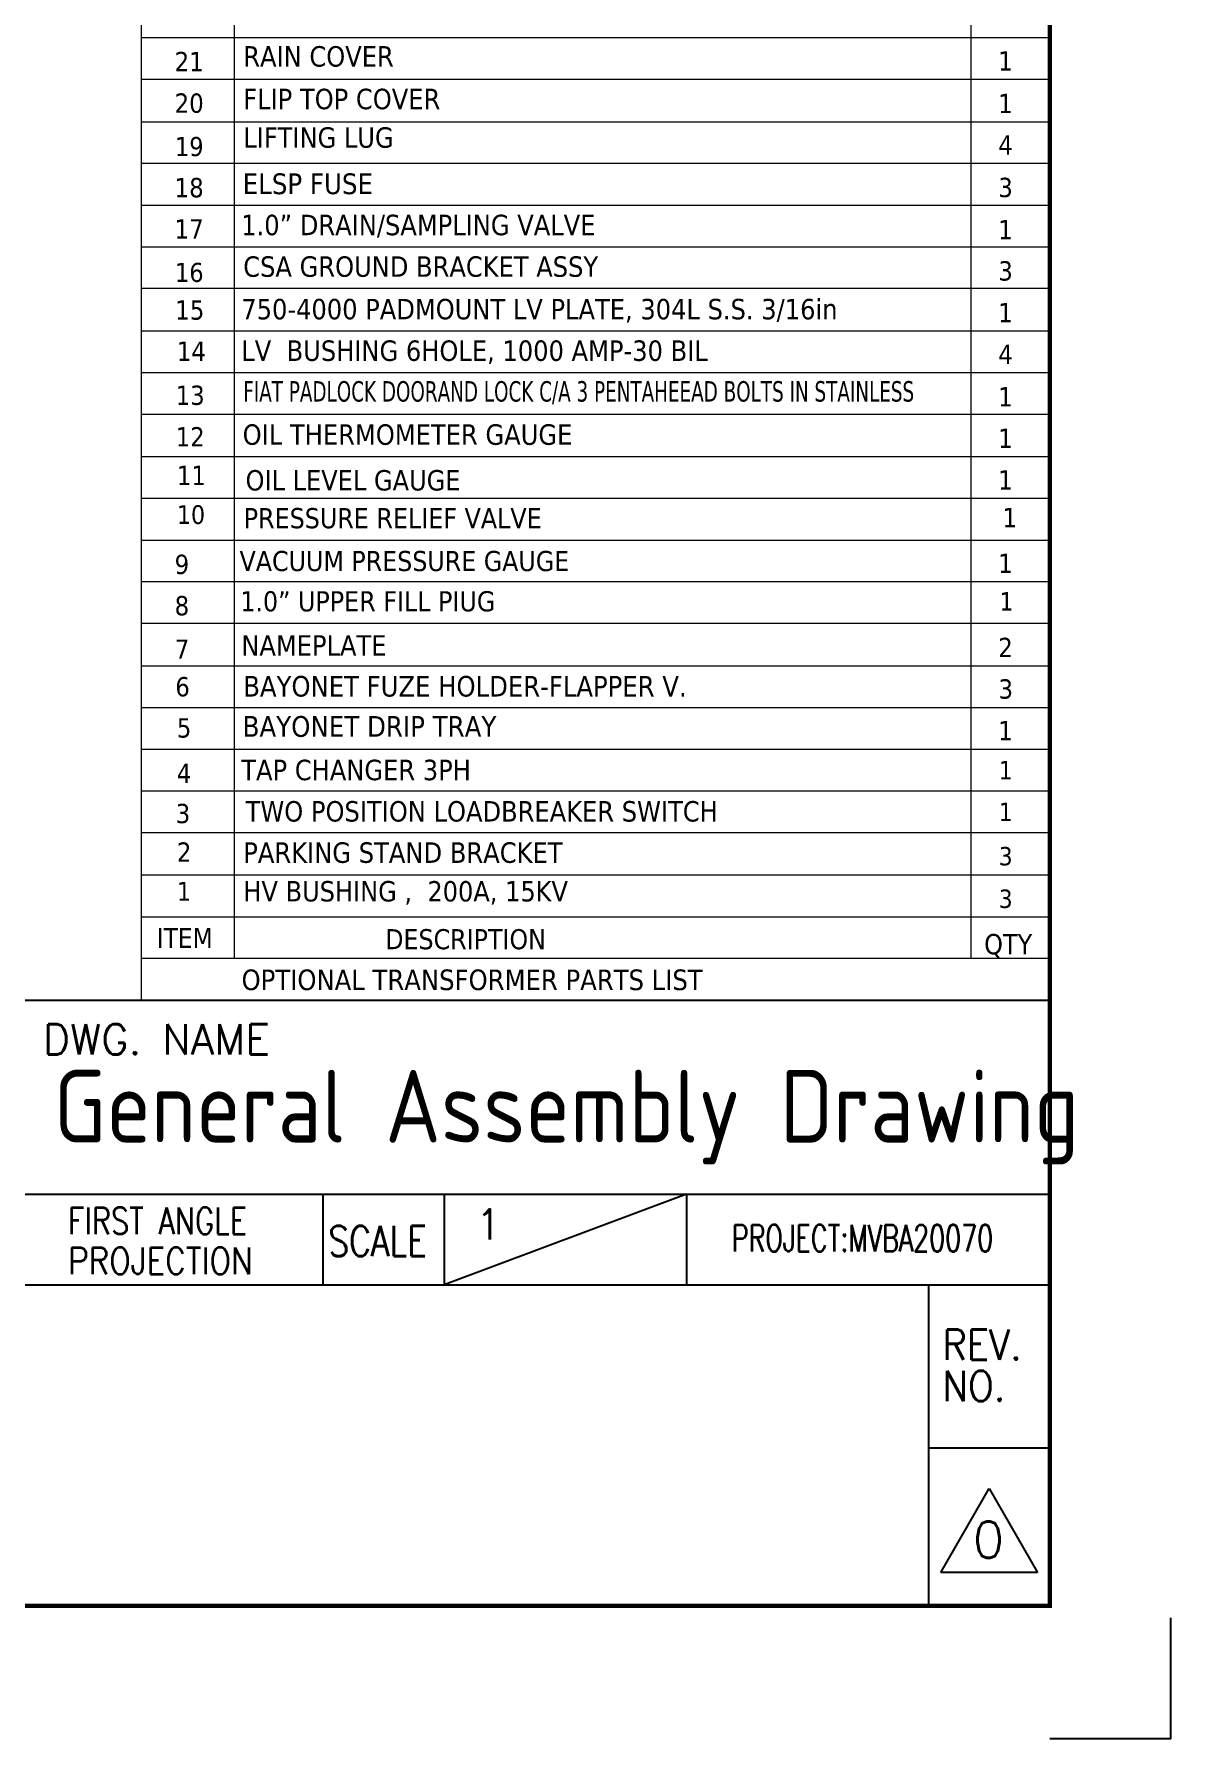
# Model space of a CAD drawing. Header units: millimetres. Extents: x 208456 to 224154, y -159503 to -153953.
# Drawn here: x 222400 to 224154, y -159503 to -156872 of the extents above; entities that cross this region are included whole.
import ezdxf

# ---------------------------------------------------------------- set-up
doc = ezdxf.new("R2010")
doc.units = ezdxf.units.MM
doc.header["$LTSCALE"] = 13
doc.layers.add('1', color=4, linetype='Continuous')
doc.layers.add('2', color=3, linetype='Continuous')
doc.layers.add('paper', color=254, linetype='Continuous', plot=False)
doc.layers.add('铁心', color=3, linetype='Continuous', lineweight=0)
doc.styles.add('ROMANS', font='romans.shx', dxfattribs={"bigfont": 'whgtxt.shx'})
doc.styles.get("Standard").update_dxf_attribs({"font": 'gbenor.shx', "bigfont": 'gbcbig.shx'})
doc.styles.add('Tahoma$001', font='tahoma.ttf', dxfattribs={"height": 2.159784})
doc.styles.add('Tahoma_txtstyle_28.05_0_0', font='tahoma.ttf')
doc.styles.add('Tahoma_txtstyle_28.49_0_0', font='tahoma.ttf')
doc.styles.add('Tahoma_txtstyle_28.73_0_0', font='tahoma.ttf')
doc.styles.add('Tahoma_txtstyle_28.76_0_0', font='tahoma.ttf')
doc.styles.add('Tahoma_txtstyle_28.82_0_0', font='tahoma.ttf')
doc.styles.add('Tahoma_txtstyle_28.87_0_0', font='tahoma.ttf')
doc.styles.add('Tahoma_txtstyle_28.88_0_0', font='tahoma.ttf')
doc.styles.add('Tahoma_txtstyle_30.00_0_0', font='tahoma.ttf')
doc.styles.add('Tahoma_txtstyle_30.40_0_0', font='tahoma.ttf')
doc.styles.add('Tahoma_txtstyle_30.54_0_0', font='tahoma.ttf')

msp = doc.modelspace()

# ---------------------------------------------------------------- linework, layer by layer
at = {"layer": '1', "const_width": 6.541}
msp.add_lwpolyline([(216791.085, -159297.596), (223967.085, -159297.596), (223967.085, -154139.846), (216791.085, -154139.846), (216791.085, -159297.596)], dxfattribs=at)
at = {"layer": '2'}
for p, q in [((221163.96, -158363.221), (223967.085, -158363.221)), ((216791.085, -158662.221), (223967.085, -158662.221)), ((222845.835, -158662.221), (222845.835, -158802.377)), ((223406.46, -158662.221), (223032.71, -158802.377)), ((223032.71, -158662.221), (223032.71, -158802.377)), ((223406.46, -158662.221), (223406.46, -158802.377)), ((222378.648, -158802.377), (223967.085, -158802.377)), ((223780.21, -158802.377), (223780.21, -159297.596)), ((223780.21, -159054.055), (223967.085, -159054.055)), ((223798.898, -159246.182), (223873.648, -159116.711)), ((223873.648, -159116.711), (223948.398, -159246.182)), ((223948.398, -159246.182), (223798.898, -159246.182))]:
    msp.add_line(p, q, dxfattribs=at)
at = {"layer": 'paper'}
for q in [(224153.96, -159316.284), (223967.085, -159503.159)]:
    msp.add_line((224153.96, -159503.159), q, dxfattribs=at)
at = {"layer": '铁心'}
for points in [[(222565.523, -156553.232), (222565.523, -158363.221)], [(222709.007, -156553.232), (222709.007, -158298.827)], [(223845.244, -156553.232), (223845.244, -158298.827)], [(223967.085, -156877.876), (222565.523, -156877.876), (222565.523, -156877.876)], [(223967.085, -156942.003), (222565.523, -156942.003), (222565.523, -156942.003)], [(223967.085, -157007.734), (222565.523, -157007.734), (222565.523, -157007.734)], [(223967.085, -157071.861), (222565.523, -157071.861), (222565.523, -157071.861)], [(223967.085, -157136.255), (222565.523, -157136.255), (222565.523, -157136.255)], [(223967.085, -157200.649), (222565.523, -157200.649), (222565.523, -157200.649)], [(223967.085, -157264.777), (222565.523, -157264.777), (222565.523, -157264.777)], [(223967.085, -157330.507), (222565.523, -157330.507), (222565.523, -157330.507)], [(223967.085, -157394.901), (222565.523, -157394.901), (222565.523, -157394.901)], [(223967.085, -157459.028), (222565.523, -157459.028), (222565.523, -157459.028)], [(223967.085, -157524.491), (222565.523, -157524.491)], [(223967.085, -157588.886), (222565.523, -157588.886)], [(223967.085, -157653.28), (222565.523, -157653.28)], [(223967.085, -157717.407), (222565.523, -157717.407)], [(223967.085, -157781.802), (222565.523, -157781.802), (222565.523, -157781.802)], [(223967.085, -157847.532), (222565.523, -157847.532), (222565.523, -157847.532)], [(223967.085, -157911.659), (222565.523, -157911.659), (222565.523, -157911.659)], [(223967.085, -157976.054), (222565.523, -157976.054), (222565.523, -157976.054)], [(223967.085, -158040.448), (222565.523, -158040.448), (222565.523, -158040.448)], [(223967.085, -158104.575), (222565.523, -158104.575), (222565.523, -158104.575)], [(223967.085, -158170.305), (222565.523, -158170.305), (222565.523, -158170.305)], [(223967.085, -158234.7), (222565.523, -158234.7), (222565.523, -158234.7)], [(222709.007, -158234.432), (222709.007, -158298.827), (222709.007, -158298.827)], [(223845.244, -158234.432), (223845.244, -158298.827), (223845.244, -158298.827)], [(223967.085, -158298.827), (222565.523, -158298.827), (222565.523, -158298.827)]]:
    msp.add_lwpolyline(points, dxfattribs=at)

# ---------------------------------------------------------------- texts
at = {"layer": '1', "color": 4}
msp.add_text('General Assembly Drawing', height=112.125, dxfattribs=at).set_placement((222430.401, -158582.736))
at = {"layer": '2', "style": 'ROMANS'}
for s, height, p in [('DWG. NAME', 46.7188, (222413.622, -158446.772)), ('1', 46.719, (223081.257, -158732.529))]:
    msp.add_text(s, height=height, dxfattribs=at).set_placement(p)
for s, height, width, p in [('FIRST ANGLE', 41.1125, 0.8, (222452.407, -158724.246)), ('SCALE', 46.7188, 0.8, (222854.095, -158758.123)), ('PROJECTION', 41.1125, 0.86, (222452.407, -158785.861)), ('REV.', 46.7188, 0.9, (223801.458, -158918.009)), ('NO.', 46.7188, 0.9, (223801.458, -158981.72))]:
    msp.add_text(s, height=height, dxfattribs=dict(at, width=width)).set_placement(p)
at = {"layer": '2', "color": 3, "true_color": 0x00ff00, "style": 'ROMANS', "width": 0.7}
msp.add_text('PROJECT:MVBA20070', height=41.1125, dxfattribs=at).set_placement((223476.412, -158751.018))
at = {"layer": '2', "color": 4, "style": 'ROMANS'}
msp.add_text('0', height=56.062, dxfattribs=at).set_placement((223848.546, -159223.755))
at = {"layer": '铁心', "color": 3, "true_color": 0x00ff00}
for s, height, style, p in [('21', 29.8816, 'Tahoma_txtstyle_28.87_0_0', (222616.958, -156929.287)), ('20', 29.8816, 'Tahoma_txtstyle_28.87_0_0', (222616.958, -156993.414)), ('19', 29.4865, 'Tahoma_txtstyle_28.49_0_0', (222617.397, -157060.222)), ('LIFTING LUG', 31.5286, 'Tahoma$001', (222722.83, -157047.324)), ('18', 29.8816, 'Tahoma_txtstyle_28.87_0_0', (222616.958, -157123.854)), ('17', 29.8816, 'Tahoma_txtstyle_28.87_0_0', (222616.958, -157187.666)), ('CSA GROUND BRACKET ASSY', 31.5647, 'Tahoma$001', (222722.83, -157246.504)), ('16', 29.4865, 'Tahoma_txtstyle_28.49_0_0', (222617.397, -157254.473)), ('15', 29.8337, 'Tahoma_txtstyle_28.82_0_0', (222617.987, -157312.692)), ('14', 29.7635, 'Tahoma_txtstyle_28.76_0_0', (222620.366, -157376.245)), ('13', 29.7327, 'Tahoma_txtstyle_28.73_0_0', (222618.684, -157444.215)), ('12', 29.7327, 'Tahoma_txtstyle_28.73_0_0', (222618.684, -157508.342)), ('11', 29.8337, 'Tahoma_txtstyle_28.82_0_0', (222620.366, -157567.93)), ('10', 29.0275, 'Tahoma_txtstyle_28.05_0_0', (222620.366, -157628.029)), ('9', 29.882, 'Tahoma_txtstyle_28.87_0_0', (222616.958, -157705.274)), ('8', 29.882, 'Tahoma_txtstyle_28.87_0_0', (222616.958, -157769.086)), ('1', 28.425, 'Tahoma$001', (223889.572, -157761.669)), ('7', 29.487, 'Tahoma_txtstyle_28.49_0_0', (222617.397, -157835.893)), ('6', 29.834, 'Tahoma_txtstyle_28.82_0_0', (222617.987, -157894.112)), ('5', 29.764, 'Tahoma_txtstyle_28.76_0_0', (222620.366, -157957.665)), ('4', 29.893, 'Tahoma_txtstyle_28.88_0_0', (222620.366, -158027.617)), ('3', 29.733, 'Tahoma_txtstyle_28.73_0_0', (222618.684, -158089.762)), ('2', 29.834, 'Tahoma_txtstyle_28.82_0_0', (222620.366, -158149.349)), ('1', 29.027, 'Tahoma_txtstyle_28.05_0_0', (222620.366, -158209.448))]:
    msp.add_text(s, height=height, dxfattribs=dict(at, style=style)).set_placement(p)
at = {"layer": '铁心'}
for s, height, style, p in [('RAIN COVER', 31.5647, 'Tahoma$001', (222722.83, -156922.127)), ('1', 29.834, 'Tahoma$001', (223887.669, -156928.244)), ('FLIP TOP COVER', 31.5647, 'Tahoma$001', (222722.83, -156987.858)), ('1', 29.834, 'Tahoma$001', (223887.669, -156993.974)), ('4', 29.834, 'Tahoma$001', (223887.669, -157058.101)), ('ELSP FUSE', 32.0385, 'Tahoma$001', (222721.937, -157118.96)), ('3', 29.834, 'Tahoma$001', (223887.669, -157123.564)), ('1.0” DRAIN/SAMPLING VALVE', 31.57344, 'Tahoma$001', (222719.674, -157182.326)), ('1', 29.834, 'Tahoma$001', (223887.544, -157188.75)), ('3', 29.834, 'Tahoma$001', (223887.669, -157252.353)), ('750-4000 PADMOUNT LV PLATE, 304L S.S. 3/16in', 31.57344, 'Tahoma$001', (222719.799, -157312.193)), ('1', 29.834, 'Tahoma$001', (223887.669, -157316.747)), ('LV  BUSHING 6HOLE, 1000 AMP-30 BIL', 31.57344, 'Tahoma$001', (222719.799, -157376.32)), ('4', 29.834, 'Tahoma$001', (223887.669, -157381.142)), ('1', 29.834, 'Tahoma$001', (223887.669, -157446.605)), ('OIL THERMOMETER GAUGE ', 31.60639, 'Tahoma_txtstyle_30.54_0_0', (222721.868, -157505.822)), ('1', 29.834, 'Tahoma$001', (223887.669, -157510.732)), ('OIL LEVEL GAUGE ', 31.4681, 'Tahoma_txtstyle_30.40_0_0', (222726.354, -157576.322)), ('1', 29.834, 'Tahoma$001', (223887.669, -157574.859)), ('PRESSURE RELIEF VALVE ', 31.12566, 'Tahoma$001', (222723.521, -157634.599)), ('1', 29.834, 'Tahoma$001', (223894.102, -157633.028)), ('VACUUM PRESSURE GAUGE', 31.05, 'Tahoma_txtstyle_30.00_0_0', (222717.089, -157700.708)), ('1', 29.834, 'Tahoma$001', (223887.669, -157703.648)), ('1.0” UPPER FILL PIUG ', 31.12566, 'Tahoma$001', (222718.205, -157762.895)), ('NAMEPLATE', 31.5734, 'Tahoma$001', (222719.799, -157831.222)), ('2', 29.834, 'Tahoma$001', (223887.669, -157833.505)), ('BAYONET FUZE HOLDER-FLAPPER V.', 31.78814, 'Tahoma$001', (222722.848, -157894.369)), ('3', 29.834, 'Tahoma$001', (223888.046, -157897.641)), ('BAYONET DRIP TRAY', 32.03849, 'Tahoma$001', (222721.883, -157956.514)), ('1', 29.834, 'Tahoma$001', (223887.615, -157961.92)), ('TAP CHANGER 3PH', 31.57344, 'Tahoma$001', (222719.799, -158023.47)), ('1', 28.519, 'Tahoma$001', (223888.436, -158022.268)), ('TWO POSITION LOADBREAKER SWITCH', 31.57344, 'Tahoma$001', (222726.46, -158087.311)), ('1', 28.519, 'Tahoma$001', (223888.436, -158086.663)), ('PARKING STAND BRACKET', 31.63108, 'Tahoma$001', (222722.83, -158151.037)), ('3', 28.425, 'Tahoma$001', (223888.456, -158154.959)), ('HV BUSHING ,  200A, 15KV', 31.4681, 'Tahoma_txtstyle_30.40_0_0', (222723.006, -158210.622)), ('3', 28.425, 'Tahoma$001', (223888.456, -158220.69)), ('ITEM', 30.5228, 'Tahoma$001', (222589.303, -158282.261)), ('DESCRIPTION', 31.04142, 'Tahoma$001', (222941.84, -158284.398)), ('QTY', 31.3296, 'Tahoma$001', (223865.818, -158292.147)), ('OPTIONAL TRANSFORMER PARTS LIST', 31.79267, 'Tahoma$001', (222720.156, -158347.457))]:
    msp.add_text(s, height=height, dxfattribs=dict(at, style=style)).set_placement(p)
at = {"layer": '铁心', "color": 3, "true_color": 0x00ff00, "style": 'Tahoma$001', "width": 0.76}
msp.add_text('FIAT PADLOCK DOORAND LOCK C/A 3 PENTAHEEAD BOLTS IN STAINLESS', height=31.5647, dxfattribs=at).set_placement((222722.83, -157439.153))

doc.saveas('drawing.dxf')
